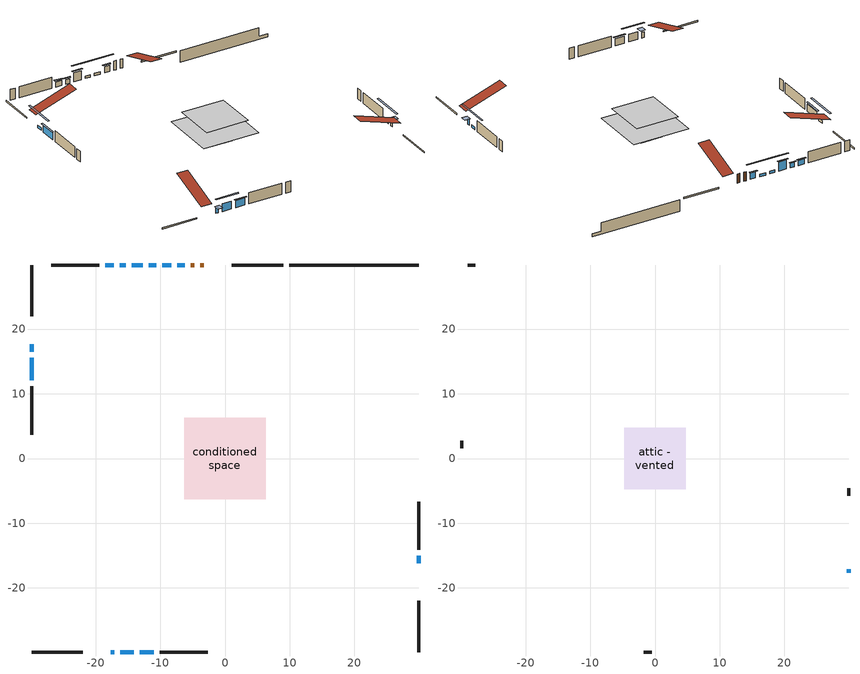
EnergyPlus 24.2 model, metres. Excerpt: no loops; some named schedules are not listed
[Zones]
conditioned space
 floor adiabatic (AdiabaticFloorConstruction): -6.26,-6.26 -6.26,6.26 6.26,6.26 6.26,-6.26 z0.6
 floor foundation (Slab1 construction): -2.5,-2.5 -2.5,2.5 2.5,2.5 2.5,-2.5 z-1.9
 wall outside (RimJoist1 construction): 8.96,29.89 1.02,29.89 / -29.89,-29.89 -21.95,-29.89 / -29.89,29.89 -29.89,21.95 / 29.89,-29.89 29.89,-21.95 z0.6:0.9
 wall outside (AdiabaticWallConstruction 1): -3.28,29.89 -3.82,29.89 / -4.75,29.89 -5.29,29.89 z0.6:2.63
 wall outside (AdiabaticWallConstruction): -17.65,-29.89 -17.14,-29.89 z0.6:1.92; -6.22,29.89 -7.39,29.89 z0.6:1.97; -8.31,29.89 -9.69,29.89 / -29.89,17.65 -29.89,16.48 / -10.61,29.89 -11.78,29.89 / 29.89,-16.21 29.89,-15.04 z0.6:1.13; -16.21,-29.89 -14.08,-29.89 z0.6:2.33; -13.15,-29.89 -11.02,-29.89 / -29.89,15.55 -29.89,12.05 z0.6:2.18; -12.71,29.89 -14.44,29.89 z0.6:2.66; -15.37,29.89 -16.23,29.89 z0.6:1.57; -17.16,29.89 -18.48,29.89 z0.6:1.72
 wall outside (Wall1 construction): -19.41,29.89 -26.86,29.89 / -10.09,-29.89 -2.63,-29.89 / -29.89,11.12 -29.89,3.67 / 29.89,-14.12 29.89,-6.66 z0.6:3.04
 wall foundation (FoundationWall1 construction): 9.89,29.89,-1.9 9.89,29.89,0.6 27.89,29.89,0.6 27.89,29.89,-1.25 29.89,29.89,-1.25 29.89,29.89,-1.9
 window (WindowConstruction 7): -17.65,-29.89 -17.14,-29.89 z0.6:1.92
 window (WindowConstruction 6): -6.22,29.89 -7.39,29.89 z0.6:1.97
 window (WindowConstruction 8): -8.31,29.89 -9.69,29.89 z0.6:1.13
 window (WindowConstruction 9): -29.89,17.65 -29.89,16.48 z0.6:1.13
 window (WindowConstruction 10): -10.62,29.89 -11.78,29.89 z0.6:1.13
 window (WindowConstruction 11): 29.89,-16.21 29.89,-15.05 z0.6:1.13
 window (WindowConstruction): -16.21,-29.89 -14.08,-29.89 z0.6:2.33
 window (WindowConstruction 1): -13.15,-29.89 -11.02,-29.89 z0.6:2.18
 window (WindowConstruction 2): -29.89,15.55 -29.89,12.05 z0.6:2.18
 window (WindowConstruction 3): -12.71,29.89 -14.44,29.89 z0.6:2.66
 window (WindowConstruction 4): -15.37,29.89 -16.23,29.89 z0.6:1.57
 window (WindowConstruction 5): -17.16,29.89 -18.48,29.89 z0.6:1.72
 door (Door): -3.28,29.89 -3.82,29.89 z0.6:2.63
 door (Door 1): -4.75,29.89 -5.29,29.89 z0.6:2.63
 ceiling adiabatic (AdiabaticFloorConstruction): 6.26,-6.26 6.26,6.26 -6.26,6.26 -6.26,-6.26 z0.6
attic - vented
 floor to conditioned space (Floor1 construction Reversed): -4.76,-4.76 -4.76,4.76 4.76,4.76 4.76,-4.76 z3.04
 wall outside (AdiabaticWallConstruction): 29.89,-17.65 29.89,-17.14 z0.6:1.92
 wall outside (Wall2 construction): -27.79,29.89 -28.96,29.89 / -1.7,-29.89 -0.54,-29.89 / -29.89,2.74 -29.89,1.57 / 29.89,-5.73 29.89,-4.57 z0.6:3.04
 window (WindowConstruction 12): 29.89,-17.65 29.89,-17.14 z0.6:1.92
 roof outside (Roof1 construction): -2.35,29.89,3.04 -2.35,20.61,6.13 0.1,20.61,6.13 0.1,29.89,3.04; -18.58,-29.89,3.04 -18.58,-20.61,6.13 -21.02,-20.61,6.13 -21.02,-29.89,3.04; -29.89,18.58,3.04 -20.61,18.58,6.13 -20.61,21.02,6.13 -29.89,21.02,3.04; 29.89,-18.58,3.04 20.61,-18.58,6.13 20.61,-21.02,6.13 29.89,-21.02,3.04
shading: 29.89,-16.84 29.89,-17.95 31.11,-17.95 31.11,-16.84 z2.22; -16.84,-29.89 -17.95,-29.89 -17.95,-31.11 -16.84,-31.11 z2.22; -7.68,29.89 -5.92,29.89 -5.92,30.19 -7.68,30.19 z2.27; -12.74,29.89 -5.26,29.89 -5.26,30.19 -12.74,30.19 z4.18; -29.89,13.43 -29.89,20.7 -30.19,20.7 -30.19,13.43 z4.18; -14.83,29.89 -7.56,29.89 -7.56,30.19 -14.83,30.19 z4.18; 29.89,-11.99 29.89,-19.26 30.19,-19.26 30.19,-11.99 z4.18; -12.56,-29.89 -17.73,-29.89 -17.73,-30.19 -12.56,-30.19 z3.85; -10.72,-29.89 -13.45,-29.89 -13.45,-30.19 -10.72,-30.19 z2.47; -29.89,11.75 -29.89,15.85 -30.19,15.85 -30.19,11.75 z2.47; -14.74,29.89 -12.41,29.89 -12.41,30.19 -14.74,30.19 z2.96; -16.53,29.89 -15.07,29.89 -15.07,30.19 -16.53,30.19 z1.86; -18.78,29.89 -16.86,29.89 -16.86,30.19 -18.78,30.19 z2.02
[Building]
Building 1: Terrain=Suburbs
[Site:Location]
Quebec Intl AP_QC: Latitude {deg}=46.8; Longitude {deg}=-71.38; Time Zone {hr}=-5; Elevation {m}=74; Keep Site Location Information=Yes
[Site:GroundTemperature:Shallow]
0.0108218, -2.24938, -2.43038, -1.3578, 2.94801, 7.23376, 10.9493, 13.303, 13.5029, 11.5886, 7.96783, 3.81355
[Site:WaterMainsTemperature]
Calculation Method=Schedule; Temperature Schedule=mains temperature schedule
[Material] Roughness=Rough; Thermal Absorptance=0.9
Name | Thickness {m} | Conductivity {W/m-K} | Density {kg/m3} | Specific Heat {J/kg-K} | Solar Absorptance | Visible Absorptance
asphalt or fiberglass shingles | 0.00635 | 0.162714 | 1121.4 | 1465.45 | 0.4 | 0.4
ceiling loosefill ins | 0.169333 | 0.0480833 | 16.02 | 1046.75 | 0.7 | 0.7
ceiling stud and cavity | 0.1397 | 0.110497 | 65.682 | 1177.47 | 0.7 | 0.7
concrete 4.0 in. | 0.1016 | 1.803125 | 2242.8 | 837.4 | 0.7 | 0.7
concrete 8.0 in. | 0.2032 | 1.803125 | 2242.8 | 837.4 | 0.7 | 0.7
door material | 0.04445 | 0.053851 | 512.64 | 1214.23 | 0.7 | 0.7
floor covering | 0.0127 | 0.0433444 | 54.468 | 1339.84 | 0.6 | 0.6
floor rigid ins; wall rigid ins 1 | 0.512978 | 0.029427 | 32.04 | 1214.23 | 0.7 | 0.7
floor stud and cavity | 0.1397 | 1.75129 | 37.0049 | 1207.88 | 0.7 | 0.7
furniture material conditioned space 1 | 0.1524 | 0.115458 | 640.8 | 1214.23 | 0.6 | 0.6
gypsum board | 0.0127 | 0.160291 | 801 | 837.4 | 0.6 | 0.6
osb sheathing 0.5 in. | 0.0127 | 0.115458 | 512.64 | 1214.23 | 0.7 | 0.7
osb sheathing 0.75 in. | 0.01905 | 0.115458 | 512.64 | 1214.23 | 0.7 | 0.7
osb sheathing 2.0 in. | 0.0508 | 0.115458 | 512.64 | 1214.23 | 0.7 | 0.7
rim joist rigid ins; wall rigid ins | 0.051816 | 0.029427 | 32.04 | 1214.23 | 0.7 | 0.7
rim joist stud and cavity | 0.0508 | 0.04374 | 125.044 | 1163.47 | 0.6 | 0.6
wall stud and cavity | 0.1397 | 0.142185 | 139.0536 | 1170.24 | 0.7 | 0.7
wall stud and cavity 1 | 0.0889 | 6.1454 | 50.32683 | 1063.81 | 0.6 | 0.6
wall stud and cavity 2 | 0.0889 | 0.380278 | 52.3479 | 1209.89 | 0.7 | 0.7
wall stud and cavity 3 | 0.0889 | 0.391764 | 83.0341 | 1211.67 | 0.7 | 0.7
wood siding | 0.0254 | 0.102417 | 544.68 | 1172.36 | 0.4 | 0.4
wood siding 1 | 0.00254 | 0.102417 | 544.68 | 1172.36 | 0.4 | 0.4
wood siding 2; wood siding 3; wood siding 4 | 0.0254 | 0.102417 | 544.68 | 1172.36 | 0.7 | 0.7
[WindowMaterial:SimpleGlazingSystem]
Name | U-Factor {W/m2-K} | Solar Heat Gain Coefficient
WindowMaterial | 2.89521 | 0.66
WindowMaterial 1 | 2.89919 | 0.65
WindowMaterial 2 | 2.92587 | 0.62
WindowMaterial 3 | 2.97754 | 0.59
WindowMaterial 4 | 2.96732 | 0.55
WindowMaterial 5 | 2.93609 | 0.6
WindowMaterial 6 | 2.93155 | 0.61
WindowMaterial 7 | 1.72838 | 0.4
WindowMaterial 8 | 3.02297 | 0.49
WindowMaterial 9 | 3.03035 | 0.47
[Construction]
AdiabaticFloorConstruction: floor stud and cavity, floor rigid ins, osb sheathing 0.75 in., floor covering
AdiabaticWallConstruction: wood siding 3, wall rigid ins 1, wall stud and cavity 2, gypsum board
AdiabaticWallConstruction 1: wood siding 4, wall rigid ins 1, wall stud and cavity 2, gypsum board
Door; Door 1: door material
Floor1 construction Reversed: gypsum board, ceiling stud and cavity, ceiling loosefill ins
FoundationWall1 construction: concrete 8.0 in.
furniture construction conditioned space 1: furniture material conditioned space 1
PartitionWallConstruction: gypsum board, wall stud and cavity 3, gypsum board
RimJoist1 construction: wood siding 2, rim joist rigid ins, osb sheathing 2.0 in., rim joist stud and cavity
Roof1 construction: asphalt or fiberglass shingles
Slab1 construction: concrete 4.0 in.
Wall1 construction: wood siding, wall rigid ins, osb sheathing 0.5 in., wall stud and cavity, gypsum board
Wall2 construction: wood siding 1, wall stud and cavity 1
WindowConstruction: WindowMaterial
WindowConstruction 1: WindowMaterial 1
WindowConstruction 10; WindowConstruction 11; WindowConstruction 9: WindowMaterial 9
WindowConstruction 12; WindowConstruction 7: WindowMaterial 7
WindowConstruction 2: WindowMaterial 2
WindowConstruction 3: WindowMaterial 3
WindowConstruction 4: WindowMaterial 4
WindowConstruction 5: WindowMaterial 5
WindowConstruction 6: WindowMaterial 6
WindowConstruction 8: WindowMaterial 8
[Zone] Multiplier=1; Part of Total Floor Area=Yes
Name | Volume {m3}
attic - vented | 45.5787
conditioned space | 465.3
[Space]
Name | Zone | Volume {m3}
attic - vented 1 | attic - vented | 45.5787
conditioned space 1 | conditioned space | 465.3
[ZoneInfiltration:EffectiveLeakageArea]
infil attic - vented 1: Zone or Space=attic - vented 1; Schedule=Always On Discrete; Effective Air Leakage Area {cm2}=3351.51; Stack Coefficient=0.000384754; Wind Coefficient=1.32529e-05
[ZoneMixing]
whole house fan mix: Zone or Space=attic - vented; Schedule=Always On Continuous; Design Flow Rate Calculation Method=Flow/Zone; Design Flow Rate {m3/s}=0; Source Zone or Space=conditioned space
[SurfaceProperty:ExposedFoundationPerimeter]
Slab1: Exposed Perimeter Calculation Method=TotalExposedPerimeter; Total Exposed Perimeter {m}=20
[InternalMass] Zone or ZoneList=conditioned space; Space or SpaceList=conditioned space 1
Name | Construction | Surface Area {m2}
furniture mass conditioned space 1 | furniture construction conditioned space 1 | 72.6398
partition wall mass | PartitionWallConstruction | 181.599
[Lights]
interior lighting: Zone or ZoneList or Space or SpaceList=conditioned space 1; Schedule=interior lighting schedule; Design Level Calculation Method=LightingLevel; Lighting Level {W}=343.2; Return Air Fraction=0; Fraction Radiant=0.6; Fraction Visible=0.2; Fraction Replaceable=1
[People]
occupants: Zone or ZoneList or Space or SpaceList=conditioned space 1; Number of People Schedule=occupants schedule; Number of People Calculation Method=People; Number of People=3; Fraction Radiant=0.314171; Sensible Heat Fraction=0.56303; Activity Level Schedule=occupants activity schedule; Carbon Dioxide Generation Rate {m3/s-W}=0; Enable ASHRAE 55 Comfort Warnings=No; Mean Radiant Temperature Calculation Type=EnclosureAveraged
[ElectricEquipment] Zone or ZoneList or Space or SpaceList=conditioned space 1; Design Level Calculation Method=EquipmentLevel
Name | Schedule | Design Level {W} | Fraction Latent | Fraction Radiant | Fraction Lost
clothes dryer | clothes dryer schedule | 140.772 | 0.015 | 0.081 | 0.85
clothes washer | clothes washer schedule | 32.1985 | 0.03 | 0.162 | 0.7
cooking range | cooking range schedule | 215.147 | 0.08 | 0.432 | 0.2
dishwasher | dishwasher schedule | 66.8632 | 0.3 | 0.18 | 0.4
fridge | fridge schedule | 72.9452 | 0 | 0.6 | 0
mech vent bath fan 0 | mech vent bath fan 0 schedule | 25.1 | 0 | 0 | 1
mech vent bath fan 1 | mech vent bath fan 1 schedule | 25.1 | 0 | 0 | 1
mech vent house fan | mech vent house fan schedule | 0.95 | 0 | 0 | 1
mech vent house fan cfis | mech vent house fan cfis schedule | 0 | 0 | 0 | 0
mech vent range fan 0 | mech vent range fan 0 schedule | 57 | 0 | 0 | 1
misc plug loads | misc plug loads schedule | 494.7 | 0.045 | 0.513 | 0.1
whole house fan | Always On Discrete | 0 | 0 | 0 | 1
[OtherEquipment] Zone or ZoneList or Space or SpaceList=conditioned space 1; Design Level Calculation Method=EquipmentLevel
Name | Fuel Type | Schedule | Design Level {W} | Fraction Latent | Fraction Radiant | Fraction Lost
clothes dryer 1 | Electricity | clothes dryer schedule | 0 | 0.015 | 0.081 | 0.85
cooking range 1 | Electricity | cooking range schedule | 0 | 0.08 | 0.432 | 0.2
general water use latent | None | general water use schedule | 62.594 | 1 | 0 | 0
general water use sensible | None | general water use schedule | -61.6891 | 0 | 0.6 | 0
mech vent house fan latent load | None | Always On Discrete | 0 | 1 | 0 | 0
mech vent house fan sensible load | None | Always On Discrete | 0 | 0 | 0 | 0
water heater energy adjustment1 | Electricity | Always On Discrete | 0.01 | 0 | 0 | 1
[ZoneInfiltration:DesignFlowRate] Zone or ZoneList or Space or SpaceList=conditioned space 1; Schedule=Always On Discrete; Design Flow Rate Calculation Method=Flow/Zone; Design Flow Rate {m3/s}=0
infil flow; natural vent flow; whole house fan flow
[ZoneControl:Thermostat]
conditioned space Thermostat: Zone or ZoneList=conditioned space; Control Type Schedule=conditioned space Thermostat Schedule; Control 1=conditioned space temperature setpoint; Temperature Difference Between Cutout And Setpoint {deltaC}=0
[ZoneHVAC:Baseboard:Convective:Electric]
electric baseboard: Availability Schedule=Always On Discrete; Heating Design Capacity {W}=10633.8; Efficiency=1
[AirLoopHVAC:UnitarySystem]
unit heater unitary system: Control Type=Load; Controlling Zone or Thermostat Location=conditioned space; Dehumidification Control Type=None; Availability Schedule=Always On Discrete; Supply Fan=unit heater supply fan; Fan Placement=BlowThrough; Supply Air Fan Operating Mode Schedule=unit heater auto fan schedule; Heating Coil=unit heater htg coil; DX Heating Coil Sizing Ratio=1; Use DOAS DX Cooling Coil=No; Minimum Supply Air Temperature {C}=2; Latent Load Control=SensibleOnlyLoadControl; Cooling Supply Air Flow Rate Method=None; Heating Supply Air Flow Rate Method=SupplyAirFlowRate; Heating Supply Air Flow Rate {m3/s}=0.00141584; No Load Supply Air Flow Rate Method=SupplyAirFlowRate; No Load Supply Air Flow Rate {m3/s}=0; No Load Supply Air Flow Rate Control Set To Low Speed=Yes; Maximum Supply Air Temperature {C}=48.8889; Maximum Outdoor Dry-Bulb Temperature for Supplemental Heater Operation {C}=21; Ancillary On-Cycle Electric Power {W}=0; Ancillary Off-Cycle Electric Power {W}=0
[Fan:SystemModel]
unit heater supply fan: Availability Schedule=Always On Discrete; Design Maximum Air Flow Rate {m3/s}=0.00141584; Speed Control Method=Discrete; Electric Power Minimum Flow Rate Fraction=0.2; Design Pressure Rise {Pa}=500; Motor Efficiency=1; Motor In Air Stream Fraction=1; Design Electric Power Consumption {W}=Autosize; Design Power Sizing Method=PowerPerFlow; Electric Power Per Unit Flow Rate {W/(m3/s)}=1e-06; Electric Power Per Unit Flow Rate Per Unit Pressure {W/((m3/s)-Pa)}=1.66667; Fan Total Efficiency=0.7; Motor Loss Radiative Fraction=0; Number of Speeds=1; Speed Flow Fraction 1=1; Speed Electric Power Fraction 1=1
[Coil:Heating:Fuel]
unit heater htg coil: Availability Schedule=Always On Discrete; Fuel Type=Propane; Burner Efficiency=0.3; Nominal Capacity {W}=0.293071; On Cycle Parasitic Electric Load {W}=0; Off Cycle Parasitic Fuel Load {W}=0
[Zone equipment]
conditioned space: electric baseboard, unit heater unitary system
[Foundation:Kiva]
Foundation Kiva 1: Initial Indoor Air Temperature {C}=18; Wall Height Above Grade {m}=0.599999; Wall Depth Below Slab {m}=0.2032
[Foundation:Kiva:Settings]
Soil Conductivity {W/m-K}=0.849921; Soil Density {kg/m3}=1842.3; Soil Specific Heat {J/kg-K}=418.7; Ground Solar Absorptivity=0.9; Ground Thermal Absorptivity=0.9; Ground Surface Roughness {m}=0.03; Far-Field Width {m}=40; Deep-Ground Boundary Condition=ZeroFlux; Deep-Ground Depth {m}=40; Minimum Cell Dimension {m}=0.2; Maximum Cell Growth Coefficient=3; Simulation Timestep=Timestep
[Exterior:Lights]
exterior lighting: Schedule=exterior lighting schedule; Design Level {W}=75.6
[EnergyManagementSystem:GlobalVariable]
infil_program_Qfan
infil_program_Qinf
natural_vent_program_Qnv
natural_vent_program_Qwhf
[EnergyManagementSystem:Sensor]
Name | Output:Variable or Output:Meter Index Key | Output:Variable or Output:Meter
airflow_gain | infil flow | Infiltration Sensible Heat Gain Energy
airflow_gain_1 | natural vent flow | Infiltration Sensible Heat Gain Energy
airflow_gain_2 | whole house fan flow | Infiltration Sensible Heat Gain Energy
airflow_loss | infil flow | Infiltration Sensible Heat Loss Energy
airflow_loss_1 | natural vent flow | Infiltration Sensible Heat Loss Energy
airflow_loss_2 | whole house fan flow | Infiltration Sensible Heat Loss Energy
clg_load_cond |  | Cooling:EnergyTransfer:Zone:CONDITIONED SPACE
clg_sp_s; clg_sp_s_1 | cooling setpoint | Schedule Value
clothes_dryer_exhaust_0_sch_s | clothes dryer exhaust 0 schedule | Schedule Value
conditioned_space_clg_unmet_s | conditioned space | Zone Cooling Setpoint Not Met Time
conditioned_space_htg_unmet_s | conditioned space | Zone Heating Setpoint Not Met Time
cool_season | cooling season schedule | Schedule Value
fridge_tin_s | conditioned space | Zone Mean Air Temperature
htg_load_cond |  | Heating:EnergyTransfer:Zone:CONDITIONED SPACE
htg_sp_s; htg_sp_s_1 | heating setpoint | Schedule Value
ig_ee_conv | clothes dryer | Electric Equipment Convective Heating Energy
ig_ee_conv_2 | cooking range | Electric Equipment Convective Heating Energy
ig_ee_conv_4 | fridge | Electric Equipment Convective Heating Energy
ig_ee_conv_5 | misc plug loads | Electric Equipment Convective Heating Energy
ig_ee_conv_6 | whole house fan | Electric Equipment Convective Heating Energy
ig_ee_rad | clothes dryer | Electric Equipment Radiant Heating Energy
ig_ee_rad_2 | cooking range | Electric Equipment Radiant Heating Energy
ig_ee_rad_4 | fridge | Electric Equipment Radiant Heating Energy
ig_ee_rad_5 | misc plug loads | Electric Equipment Radiant Heating Energy
ig_ee_rad_6 | whole house fan | Electric Equipment Radiant Heating Energy
ig_lgt_conv | interior lighting | Lights Convective Heating Energy
ig_lgt_rad | interior lighting | Lights Radiant Heating Energy
ig_lgt_vis | interior lighting | Lights Visible Radiation Heating Energy
ig_oe_conv | clothes dryer 1 | Other Equipment Convective Heating Energy
ig_oe_conv_1 | cooking range 1 | Other Equipment Convective Heating Energy
ig_oe_conv_2 | general water use latent | Other Equipment Convective Heating Energy
ig_oe_conv_3 | general water use sensible | Other Equipment Convective Heating Energy
ig_oe_conv_4 | water heater energy adjustment1 | Other Equipment Convective Heating Energy
ig_oe_rad | clothes dryer 1 | Other Equipment Radiant Heating Energy
ig_oe_rad_1 | cooking range 1 | Other Equipment Radiant Heating Energy
ig_oe_rad_2 | general water use latent | Other Equipment Radiant Heating Energy
ig_oe_rad_3 | general water use sensible | Other Equipment Radiant Heating Energy
ig_oe_rad_4 | water heater energy adjustment1 | Other Equipment Radiant Heating Energy
ig_ppl_conv | occupants | People Convective Heating Energy
ig_ppl_rad | occupants | People Radiant Heating Energy
im_conv | furniture mass conditioned space 1 | Surface Inside Face Convection Heat Gain Energy
im_conv_1 | partition wall mass | Surface Inside Face Convection Heat Gain Energy
im_ig | furniture mass conditioned space 1 | Surface Inside Face Internal Gains Radiation Heat Gain Energy
im_ig_1 | partition wall mass | Surface Inside Face Internal Gains Radiation Heat Gain Energy
im_lgt | furniture mass conditioned space 1 | Surface Inside Face Lights Radiation Heat Gain Energy
im_lgt_1 | partition wall mass | Surface Inside Face Lights Radiation Heat Gain Energy
im_sol | furniture mass conditioned space 1 | Surface Inside Face Solar Radiation Heat Gain Energy
im_sol_1 | partition wall mass | Surface Inside Face Solar Radiation Heat Gain Energy
im_surf | furniture mass conditioned space 1 | Surface Inside Face Net Surface Thermal Radiation Heat Gain Energy
im_surf_1 | partition wall mass | Surface Inside Face Net Surface Thermal Radiation Heat Gain Energy
mech_vent_bath_fan_0_sch_s | mech vent bath fan 0 schedule | Schedule Value
mech_vent_bath_fan_1_sch_s | mech vent bath fan 1 schedule | Schedule Value
mech_vent_range_fan_0_sch_s | mech vent range fan 0 schedule | Schedule Value
mv_conv | mech vent bath fan 0 | Electric Equipment Convective Heating Energy
mv_conv_1 | mech vent bath fan 1 | Electric Equipment Convective Heating Energy
mv_conv_2 | mech vent house fan | Electric Equipment Convective Heating Energy
mv_conv_3 | mech vent house fan cfis | Electric Equipment Convective Heating Energy
mv_conv_4 | mech vent range fan 0 | Electric Equipment Convective Heating Energy
mv_conv_5 | mech vent house fan latent load | Other Equipment Convective Heating Energy
mv_conv_6 | mech vent house fan sensible load | Other Equipment Convective Heating Energy
mv_rad | mech vent bath fan 0 | Electric Equipment Radiant Heating Energy
mv_rad_1 | mech vent bath fan 1 | Electric Equipment Radiant Heating Energy
mv_rad_2 | mech vent house fan | Electric Equipment Radiant Heating Energy
mv_rad_3 | mech vent house fan cfis | Electric Equipment Radiant Heating Energy
mv_rad_4 | mech vent range fan 0 | Electric Equipment Radiant Heating Energy
mv_rad_5 | mech vent house fan latent load | Other Equipment Radiant Heating Energy
mv_rad_6 | mech vent house fan sensible load | Other Equipment Radiant Heating Energy
natural_vent_s | natural vent schedule | Schedule Value
out_pb_s |  | Site Outdoor Air Barometric Pressure
out_wt_s |  | Site Outdoor Air Humidity Ratio
site_vw_s |  | Site Wind Speed
ss_back_out | Window1 | Surface Window Shortwave from Zone Back Out Window Heat Transfer Rate
ss_back_out_1 | Window10 | Surface Window Shortwave from Zone Back Out Window Heat Transfer Rate
ss_back_out_10 | Window8 | Surface Window Shortwave from Zone Back Out Window Heat Transfer Rate
ss_back_out_11 | Window9 | Surface Window Shortwave from Zone Back Out Window Heat Transfer Rate
ss_back_out_2 | Window12 | Surface Window Shortwave from Zone Back Out Window Heat Transfer Rate
ss_back_out_3 | Window13 | Surface Window Shortwave from Zone Back Out Window Heat Transfer Rate
ss_back_out_4 | Window14 | Surface Window Shortwave from Zone Back Out Window Heat Transfer Rate
ss_back_out_5 | Window15 | Surface Window Shortwave from Zone Back Out Window Heat Transfer Rate
ss_back_out_6 | Window2 | Surface Window Shortwave from Zone Back Out Window Heat Transfer Rate
ss_back_out_7 | Window3 | Surface Window Shortwave from Zone Back Out Window Heat Transfer Rate
ss_back_out_8 | Window4 | Surface Window Shortwave from Zone Back Out Window Heat Transfer Rate
ss_back_out_9 | Window7 | Surface Window Shortwave from Zone Back Out Window Heat Transfer Rate
ss_conv | Door1 | Surface Inside Face Convection Heat Gain Energy
ss_conv_1 | Door2 | Surface Inside Face Convection Heat Gain Energy
ss_conv_10 | Window4 | Surface Inside Face Convection Heat Gain Energy
ss_conv_11 | Window7 | Surface Inside Face Convection Heat Gain Energy
ss_conv_12 | Window8 | Surface Inside Face Convection Heat Gain Energy
ss_conv_13 | Window9 | Surface Inside Face Convection Heat Gain Energy
ss_conv_2 | Window1 | Surface Inside Face Convection Heat Gain Energy
ss_conv_3 | Window10 | Surface Inside Face Convection Heat Gain Energy
ss_conv_4 | Window12 | Surface Inside Face Convection Heat Gain Energy
ss_conv_5 | Window13 | Surface Inside Face Convection Heat Gain Energy
ss_conv_6 | Window14 | Surface Inside Face Convection Heat Gain Energy
ss_conv_7 | Window15 | Surface Inside Face Convection Heat Gain Energy
ss_conv_8 | Window2 | Surface Inside Face Convection Heat Gain Energy
ss_conv_9 | Window3 | Surface Inside Face Convection Heat Gain Energy
ss_ig | Door1 | Surface Inside Face Internal Gains Radiation Heat Gain Energy
ss_ig_1 | Door2 | Surface Inside Face Internal Gains Radiation Heat Gain Energy
ss_ig_10 | Window4 | Surface Inside Face Internal Gains Radiation Heat Gain Energy
ss_ig_11 | Window7 | Surface Inside Face Internal Gains Radiation Heat Gain Energy
ss_ig_12 | Window8 | Surface Inside Face Internal Gains Radiation Heat Gain Energy
ss_ig_13 | Window9 | Surface Inside Face Internal Gains Radiation Heat Gain Energy
ss_ig_2 | Window1 | Surface Inside Face Internal Gains Radiation Heat Gain Energy
ss_ig_3 | Window10 | Surface Inside Face Internal Gains Radiation Heat Gain Energy
ss_ig_4 | Window12 | Surface Inside Face Internal Gains Radiation Heat Gain Energy
ss_ig_5 | Window13 | Surface Inside Face Internal Gains Radiation Heat Gain Energy
ss_ig_6 | Window14 | Surface Inside Face Internal Gains Radiation Heat Gain Energy
ss_ig_7 | Window15 | Surface Inside Face Internal Gains Radiation Heat Gain Energy
ss_ig_8 | Window2 | Surface Inside Face Internal Gains Radiation Heat Gain Energy
ss_ig_9 | Window3 | Surface Inside Face Internal Gains Radiation Heat Gain Energy
ss_lgt | Door1 | Surface Inside Face Lights Radiation Heat Gain Energy
ss_lgt_1 | Door2 | Surface Inside Face Lights Radiation Heat Gain Energy
ss_sol | Door1 | Surface Inside Face Solar Radiation Heat Gain Energy
ss_sol_1 | Door2 | Surface Inside Face Solar Radiation Heat Gain Energy
ss_surf | Door1 | Surface Inside Face Net Surface Thermal Radiation Heat Gain Energy
ss_surf_1 | Door2 | Surface Inside Face Net Surface Thermal Radiation Heat Gain Energy
ss_surf_10 | Window4 | Surface Inside Face Net Surface Thermal Radiation Heat Gain Energy
ss_surf_11 | Window7 | Surface Inside Face Net Surface Thermal Radiation Heat Gain Energy
ss_surf_12 | Window8 | Surface Inside Face Net Surface Thermal Radiation Heat Gain Energy
ss_surf_13 | Window9 | Surface Inside Face Net Surface Thermal Radiation Heat Gain Energy
ss_surf_2 | Window1 | Surface Inside Face Net Surface Thermal Radiation Heat Gain Energy
ss_surf_3 | Window10 | Surface Inside Face Net Surface Thermal Radiation Heat Gain Energy
